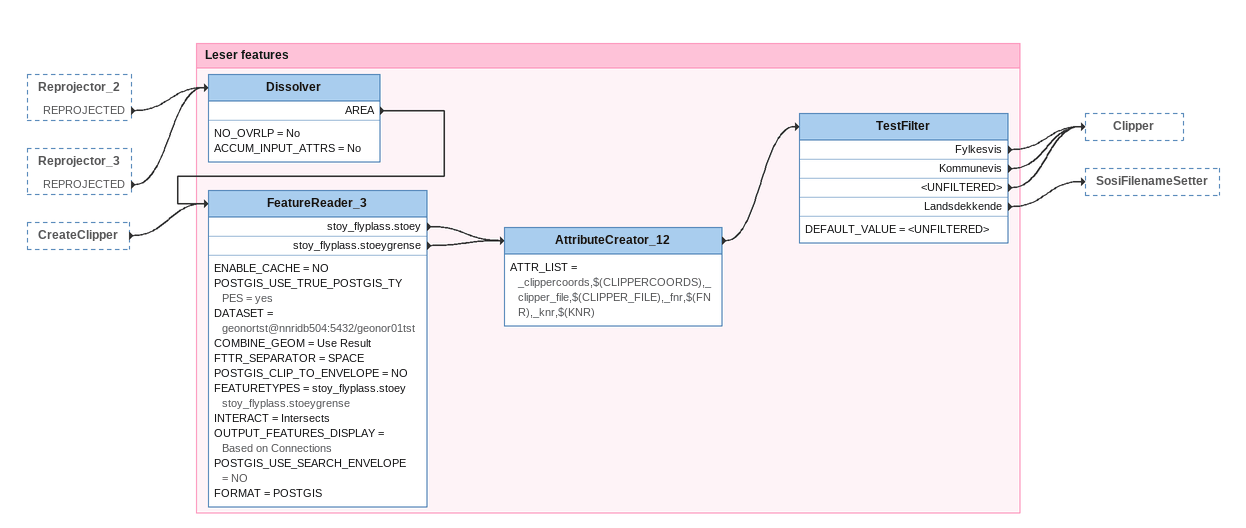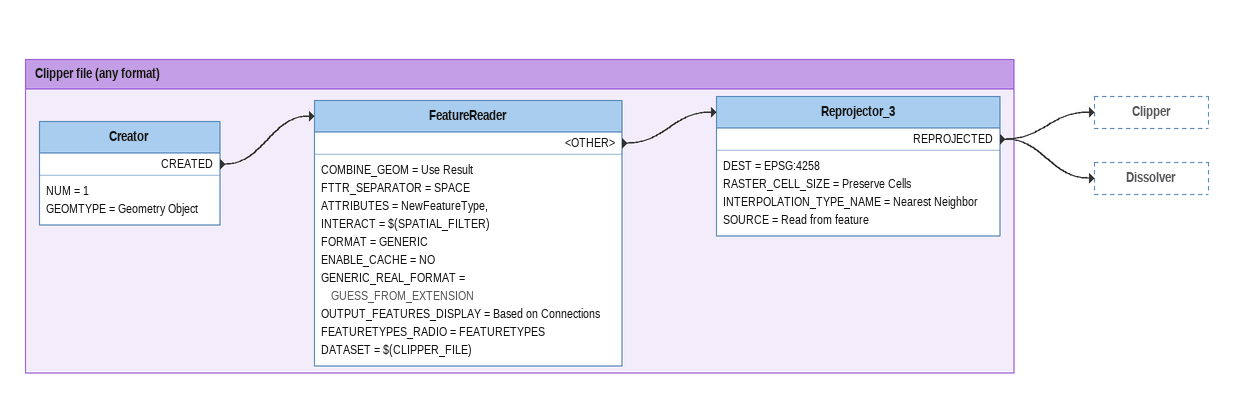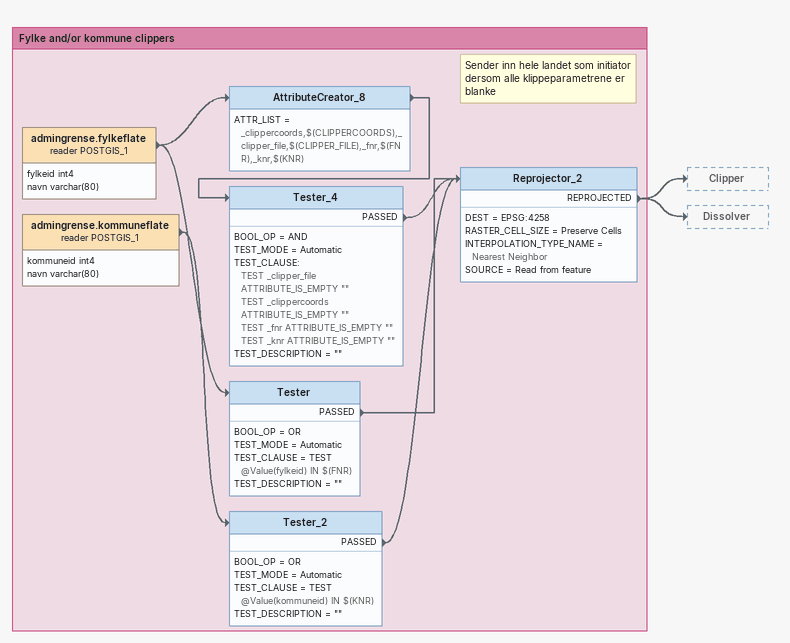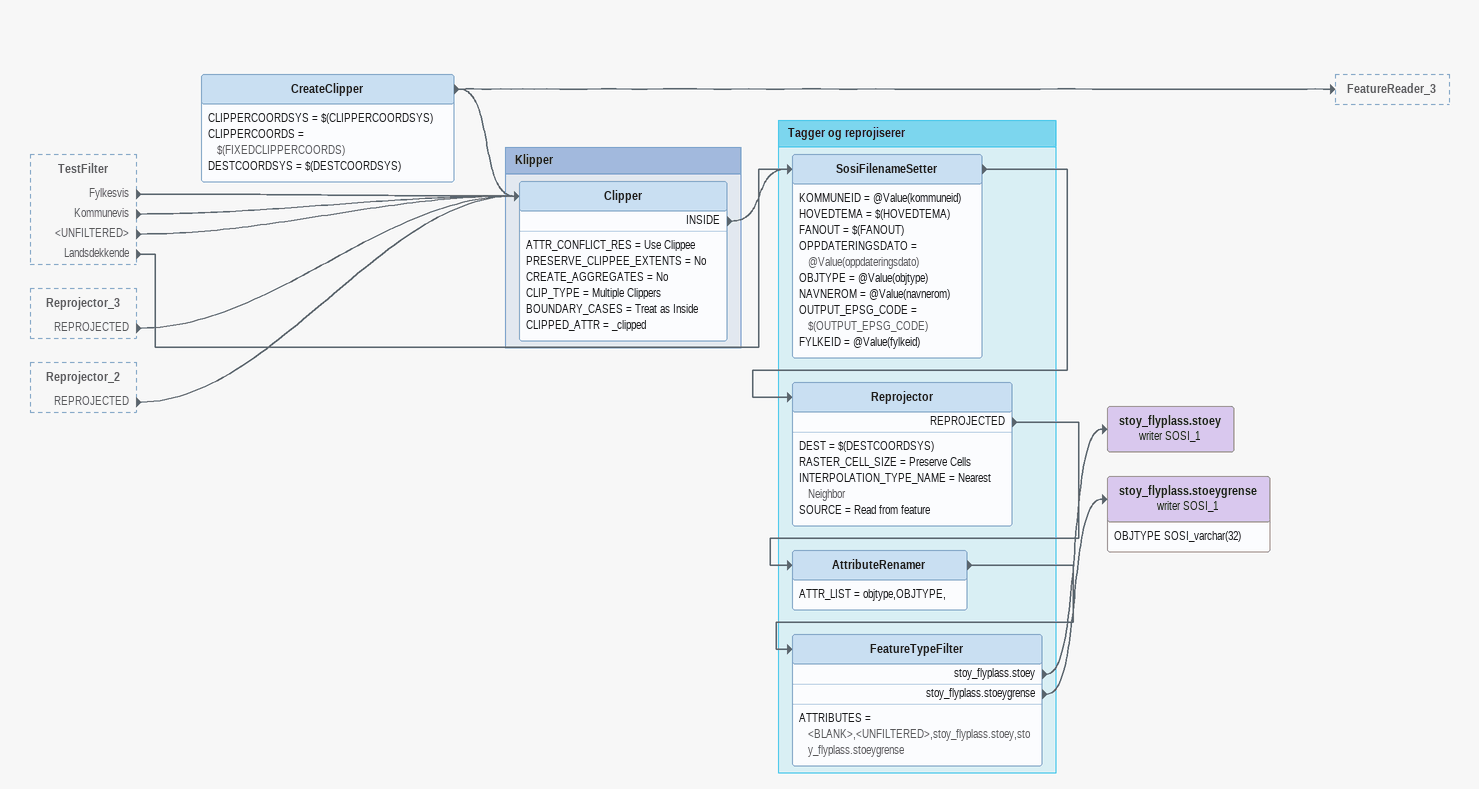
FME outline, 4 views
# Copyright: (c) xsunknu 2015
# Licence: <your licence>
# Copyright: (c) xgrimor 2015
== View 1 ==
Reprojector_2 [outside]
    REPROJECTED -> Dissolver
Reprojector_3 [outside]
    REPROJECTED -> Dissolver
CreateClipper [outside]
    -> FeatureReader_3

Bookmark: Leser features
Dissolver
    NO_OVRLP = No
    ACCUM_INPUT_ATTRS = No
    AREA -> FeatureReader_3
FeatureReader_3
    ENABLE_CACHE = NO
    POSTGIS_USE_TRUE_POSTGIS_TYPES = yes
    DATASET = geonortst@nnridb504:5432/geonor01tst
    COMBINE_GEOM = Use Result
    FTTR_SEPARATOR = SPACE
    POSTGIS_CLIP_TO_ENVELOPE = NO
    FEATURETYPES = stoy_flyplass.stoey stoy_flyplass.stoeygrense
    INTERACT = Intersects
    OUTPUT_FEATURES_DISPLAY = Based on Connections
    POSTGIS_USE_SEARCH_ENVELOPE = NO
    FORMAT = POSTGIS
    stoy_flyplass.stoey -> AttributeCreator_12
    stoy_flyplass.stoeygrense -> AttributeCreator_12
AttributeCreator_12
    ATTR_LIST = _clippercoords,$(CLIPPERCOORDS),_clipper_file,$(CLIPPER_FILE),_fnr,$(FNR),_knr,$(KNR)
    -> TestFilter
TestFilter
    DEFAULT_VALUE = <UNFILTERED>
    Fylkesvis -> Clipper
    Kommunevis -> Clipper
    <UNFILTERED> -> Clipper
    Landsdekkende -> SosiFilenameSetter

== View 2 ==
Bookmark: Clipper file (any format)
Creator
    NUM = 1
    GEOMTYPE = Geometry Object
    CREATED -> FeatureReader
FeatureReader
    COMBINE_GEOM = Use Result
    FTTR_SEPARATOR = SPACE
    ATTRIBUTES = NewFeatureType,
    INTERACT = $(SPATIAL_FILTER)
    FORMAT = GENERIC
    ENABLE_CACHE = NO
    GENERIC_REAL_FORMAT = GUESS_FROM_EXTENSION
    OUTPUT_FEATURES_DISPLAY = Based on Connections
    FEATURETYPES_RADIO = FEATURETYPES
    DATASET = $(CLIPPER_FILE)
    <OTHER> -> Reprojector_3
Reprojector_3
    DEST = EPSG:4258
    RASTER_CELL_SIZE = Preserve Cells
    INTERPOLATION_TYPE_NAME = Nearest Neighbor
    SOURCE = Read from feature
    REPROJECTED -> Clipper
    REPROJECTED -> Dissolver

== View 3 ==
Bookmark: Fylke and/or kommune clippers
admingrense.fylkeflate (reader POSTGIS_1)
    attributes: fylkeid int4, navn varchar(80)
    -> Tester
    -> AttributeCreator_8
AttributeCreator_8
    ATTR_LIST = _clippercoords,$(CLIPPERCOORDS),_clipper_file,$(CLIPPER_FILE),_fnr,$(FNR),_knr,$(KNR)
    -> Tester_4
Tester_4
    BOOL_OP = AND
    TEST_MODE = Automatic
    TEST_CLAUSE:
      TEST _clipper_file ATTRIBUTE_IS_EMPTY ""
      TEST _clippercoords ATTRIBUTE_IS_EMPTY ""
      TEST _fnr ATTRIBUTE_IS_EMPTY ""
      TEST _knr ATTRIBUTE_IS_EMPTY ""
    TEST_DESCRIPTION = ""
    PASSED -> Reprojector_2
Tester
    BOOL_OP = OR
    TEST_MODE = Automatic
    TEST_CLAUSE = TEST @Value(fylkeid) IN $(FNR)
    TEST_DESCRIPTION = ""
    PASSED -> Reprojector_2
admingrense.kommuneflate (reader POSTGIS_1)
    attributes: kommuneid int4, navn varchar(80)
    -> Tester_2
Tester_2
    BOOL_OP = OR
    TEST_MODE = Automatic
    TEST_CLAUSE = TEST @Value(kommuneid) IN $(KNR)
    TEST_DESCRIPTION = ""
    PASSED -> Reprojector_2
Note: Sender inn hele landet som initiator / dersom alle klippeparametrene er / blanke
Reprojector_2
    DEST = EPSG:4258
    RASTER_CELL_SIZE = Preserve Cells
    INTERPOLATION_TYPE_NAME = Nearest Neighbor
    SOURCE = Read from feature
    REPROJECTED -> Clipper
    REPROJECTED -> Dissolver

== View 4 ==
TestFilter [outside]
    Fylkesvis -> Clipper
    Kommunevis -> Clipper
    <UNFILTERED> -> Clipper
    Landsdekkende -> SosiFilenameSetter
Reprojector_3 [outside]
    REPROJECTED -> Clipper
Reprojector_2 [outside]
    REPROJECTED -> Clipper
CreateClipper
    CLIPPERCOORDSYS = $(CLIPPERCOORDSYS)
    CLIPPERCOORDS = $(FIXEDCLIPPERCOORDS)
    DESTCOORDSYS = $(DESTCOORDSYS)
    -> Clipper
    -> FeatureReader_3
stoy_flyplass.stoey (writer SOSI_1)
stoy_flyplass.stoeygrense (writer SOSI_1)
    attributes: OBJTYPE SOSI_varchar(32)

Bookmark: Klipper
Clipper
    ATTR_CONFLICT_RES = Use Clippee
    PRESERVE_CLIPPEE_EXTENTS = No
    CREATE_AGGREGATES = No
    CLIP_TYPE = Multiple Clippers
    BOUNDARY_CASES = Treat as Inside
    CLIPPED_ATTR = _clipped
    INSIDE -> SosiFilenameSetter

Bookmark: Tagger og reprojiserer
SosiFilenameSetter
    KOMMUNEID = @Value(kommuneid)
    HOVEDTEMA = $(HOVEDTEMA)
    FANOUT = $(FANOUT)
    OPPDATERINGSDATO = @Value(oppdateringsdato)
    OBJTYPE = @Value(objtype)
    NAVNEROM = @Value(navnerom)
    OUTPUT_EPSG_CODE = $(OUTPUT_EPSG_CODE)
    FYLKEID = @Value(fylkeid)
    -> Reprojector
Reprojector
    DEST = $(DESTCOORDSYS)
    RASTER_CELL_SIZE = Preserve Cells
    INTERPOLATION_TYPE_NAME = Nearest Neighbor
    SOURCE = Read from feature
    REPROJECTED -> AttributeRenamer
AttributeRenamer
    ATTR_LIST = objtype,OBJTYPE,
    -> FeatureTypeFilter
FeatureTypeFilter
    ATTRIBUTES = <BLANK>,<UNFILTERED>,stoy_flyplass.stoey,stoy_flyplass.stoeygrense
    stoy_flyplass.stoey -> stoy_flyplass.stoey (writer SOSI_1)
    stoy_flyplass.stoeygrense -> stoy_flyplass.stoeygrense (writer SOSI_1)
